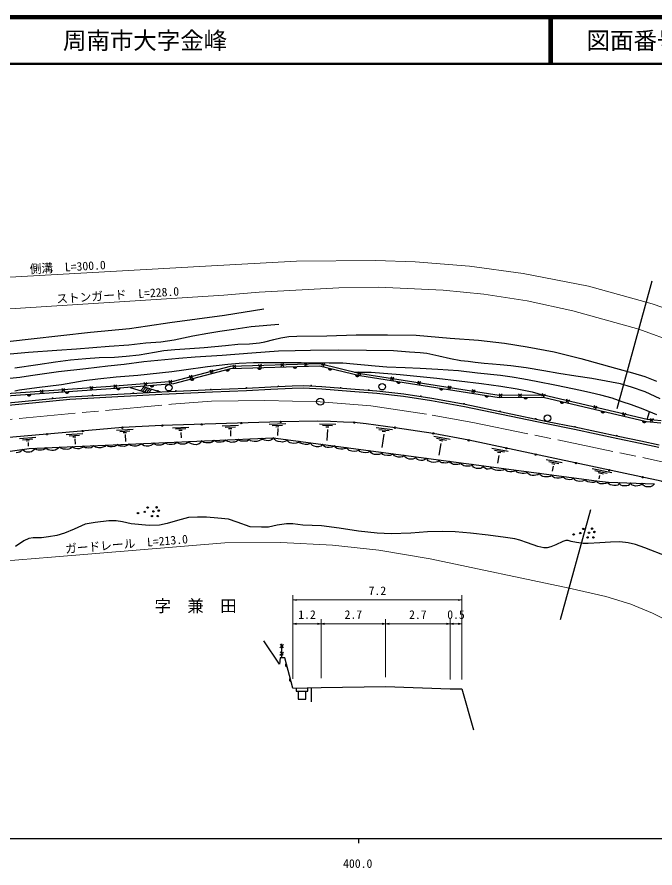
# Model space of a CAD drawing. Units: millimetres at full size, sheet at 1:1000, with parts at other scales. Extents: x 40000 to 680000, y 20000 to 380000.
# Drawn here: x 395230 to 531200, y 198715 to 380000 of the extents above; entities that cross this region are included whole.
import ezdxf
from ezdxf.enums import TextEntityAlignment as Align

# ---------------------------------------------------------------- set-up
doc = ezdxf.new("R2010")
doc.units = ezdxf.units.MM
doc.header["$LTSCALE"] = 1000
doc.linetypes.add('CHAIN', pattern=[18.5, 12, -1.5, 3.5, -1.5])
for name, color, linetype, lineweight in [('M-BGD', 7, 'Continuous', 25), ('M-BMK', 2, 'CHAIN', 13), ('M-BMK-ROW', 30, 'Continuous', 25), ('M-BMK-SRVR', 3, 'Continuous', 25), ('M-STR-HTXT', 7, 'Continuous', 13), ('M-TTL', 2, 'Continuous', 140), ('M-TTL-BAND', 7, 'Continuous', 25), ('M-TTL-LINE', 7, 'Continuous', 50)]:
    doc.layers.add(name, color=color, linetype=linetype, lineweight=lineweight)
doc.layers.add('M-BMK-HTXT', color=7, linetype='Continuous')
doc.layers.add('M-TTL-TXT', color=7, linetype='Continuous')
doc.styles.add('ＭＳ ゴシック', font='')
doc.styles.get('ＭＳ ゴシック').set_extended_font_data('MS Gothic')

# ---------------------------------------------------------------- blocks, each defined once
blk = doc.blocks.new('open_arrow')
at = {"color": 0, "linetype": 'Continuous', "lineweight": -2}
blk.add_lwpolyline([(7.5, 1.25), (0, 0), (7.5, -1.25)], dxfattribs=at)

msp = doc.modelspace()

# ---------------------------------------------------------------- hatches: boundary and pattern name
at = {"layer": 'M-BGD'}
for points in [[(440604, 304981), (439646, 304730, 0.82183)], [(447403, 305225), (446412, 305195, 0.82183)], [(454979, 305462), (453988, 305431, 0.82183)], [(462437, 304947), (461474, 305182, 0.82183)], [(433054, 303003), (432096, 302752, 0.82183)], [(468224, 303547), (467261, 303782, 0.82183)], [(424500, 301503), (423512, 301427, 0.82183)], [(443915, 300925), (444316, 300953, 0.4608), (444099, 301174, 0.4608)], [(450722, 301258), (451122, 301286, 0.4608), (450906, 301507, 0.4608)], [(457723, 301435), (458124, 301413, 0.4608), (457937, 301659, 0.4608)], [(463998, 300973), (464398, 300939, 0.4608), (464218, 301191, 0.4608)], [(477038, 302165), (476060, 302322, 0.82183)], [(398295, 299576), (397307, 299507, 0.82183)], [(406403, 300142), (405415, 300075, 0.82183)], [(411130, 299360), (411531, 299388, 0.4608), (411314, 299609, 0.4608)], [(417317, 300922), (416329, 300845, 0.82183)], [(419823, 299828), (420224, 299856, 0.4608), (420007, 300077, 0.4608)], [(425057, 300381), (425440, 300259, 0.4608), (425320, 300544, 0.4608)], [(428893, 300274), (429294, 300302, 0.4608), (429077, 300522, 0.4608)], [(436344, 300596), (436746, 300613, 0.4608), (436535, 300839, 0.4608)], [(469998, 300503), (470398, 300474, 0.4608), (470215, 300723, 0.4608)], [(481082, 299191), (481479, 299132, 0.4608), (481315, 299394, 0.4608)], [(486165, 300741), (485187, 300899, 0.82183)], [(495814, 299236), (494836, 299394, 0.82183)], [(402610, 298752), (403010, 298780, 0.4608), (402794, 299001, 0.4608)], [(490316, 297607), (490711, 297534, 0.4608), (490556, 297802, 0.4608)], [(504139, 298919), (503148, 298919, 0.82183)], [(511868, 297870), (510903, 298094, 0.82183)], [(497966, 296012), (498360, 295931, 0.4608), (498210, 296202, 0.4608)], [(520561, 295822), (519596, 296046, 0.82183)], [(505566, 294413), (505959, 294333, 0.4608), (505809, 294603, 0.4608)], [(529368, 293746), (528403, 293970, 0.82183)], [(513926, 292709), (514320, 292627, 0.4608), (514171, 292898, 0.4608)], [(522874, 290809), (523267, 290723, 0.4608), (523121, 290995, 0.4608)], [(452848, 241437), (452590, 242393, 0.82183)], [(453696, 238301), (453438, 239257, 0.82183)]]:
    msp.add_hatch(color=256, dxfattribs=at).paths.add_polyline_path(points)

# ---------------------------------------------------------------- linework, layer by layer
for p, q in [((437044, 304241), (436331, 304701)), ((436917, 304828), (436457, 304115)), ((441854, 305261), (441220, 305825)), ((441819, 305860), (441254, 305226)), ((447352, 305432), (446719, 305997)), ((447318, 306031), (446753, 305398)), ((452087, 305580), (451454, 306145)), ((452053, 306179), (451488, 305546)), ((457067, 305736), (456434, 306300)), ((457033, 306335), (456468, 305701)), ((460853, 306127), (460094, 305747)), ((460664, 305558), (460284, 306317)), ((432634, 303086), (431921, 303546)), ((432508, 303673), (432048, 302960)), ((468609, 304282), (467892, 303828)), ((468478, 303697), (468024, 304414)), ((475576, 303182), (474859, 302728)), ((475445, 302596), (474990, 303313)), ((411389, 300695), (410749, 301253)), ((411347, 301294), (410790, 300654)), ((416494, 301054), (415854, 301611)), ((416452, 301652), (415895, 301013)), ((419329, 301086), (422845, 299990)), ((422300, 301239), (421551, 300394)), ((422719, 301108), (421970, 300263)), ((422076, 301309), (425808, 300146)), ((422933, 301575), (422293, 302132)), ((422892, 302174), (422335, 301534)), ((423138, 300978), (422389, 300133)), ((428235, 302004), (427595, 302562)), ((428194, 302603), (427637, 301963)), ((481318, 302286), (480601, 301832)), ((481186, 301701), (480732, 302418)), ((487785, 301278), (487068, 300823)), ((487653, 300692), (487199, 301409)), ((400818, 299953), (400178, 300511)), ((400776, 300552), (400219, 299912)), ((405390, 300274), (404751, 300832)), ((405349, 300873), (404792, 300233)), ((423556, 300847), (422808, 300002)), ((423975, 300717), (423355, 300017)), ((492888, 300482), (492172, 300027)), ((492757, 299896), (492303, 300613)), ((498596, 299697), (497991, 299102)), ((498591, 299097), (497996, 299702)), ((502744, 299711), (502139, 299116)), ((502739, 299111), (502144, 299716)), ((507792, 299610), (507023, 299250)), ((507588, 299046), (507228, 299814)), ((512988, 298386), (512219, 298026)), ((512783, 297821), (512424, 298590)), ((518837, 297007), (518068, 296647)), ((518633, 296443), (518273, 297212)), ((524998, 295555), (524229, 295196)), ((524793, 294991), (524434, 295760)), ((529498, 294224), (530043, 295894)), ((530860, 294391), (530179, 293884)), ((530773, 293797), (530266, 294478)), ((416447, 291955), (419970, 292228)), ((417111, 291705), (419305, 291875)), ((428344, 292512), (431875, 292654)), ((428999, 292238), (431197, 292327)), ((429751, 291968), (430424, 291995)), ((438930, 292875), (442461, 293017)), ((439585, 292601), (441783, 292690)), ((440337, 292331), (441009, 292358)), ((440744, 291915), (440755, 290742)), ((448984, 293266), (452515, 293391)), ((449638, 292989), (451836, 293067)), ((450388, 292715), (451061, 292739)), ((450790, 292322), (450775, 290847)), ((459668, 293359), (463200, 293265)), ((460303, 293042), (462502, 292983)), ((461035, 292722), (461708, 292704)), ((461397, 292097), (461226, 289787)), ((471755, 292530), (475266, 292129)), ((472360, 292159), (474546, 291910)), ((395729, 290205), (399252, 290478)), ((396393, 289955), (398587, 290125)), ((405701, 291032), (409224, 291305)), ((406365, 290782), (408559, 290952)), ((407126, 290540), (407798, 290592)), ((407554, 290128), (407630, 289017)), ((417872, 291463), (418544, 291515)), ((418294, 291029), (418348, 289597)), ((430164, 291510), (430198, 290334)), ((473382, 291133), (473018, 288286)), ((473062, 291777), (473731, 291701)), ((484043, 290679), (487520, 290051)), ((484623, 290270), (486788, 289878)), ((397155, 289713), (397826, 289765)), ((397576, 289356), (397614, 288598)), ((485573, 289151), (485105, 286673)), ((485298, 289843), (485961, 289723)), ((496396, 288138), (499877, 287535)), ((496978, 287732), (499146, 287357)), ((497932, 286616), (497609, 284921)), ((497657, 287310), (498320, 287195)), ((507973, 285708), (511448, 285063)), ((508551, 285296), (510714, 284894)), ((509224, 284866), (509886, 284743)), ((509516, 284281), (509312, 283240)), ((517793, 283823), (521973, 282940)), ((518395, 283389), (521023, 282834)), ((519071, 282940), (520261, 282689)), ((519382, 282319), (519246, 281620)), ((451278, 245641), (452004, 246323)), ((451300, 246365), (451983, 245639)), ((451300, 244761), (451983, 244034)), ((451651, 243484), (451651, 246478)), ((451278, 244036), (452004, 244719)), ((457887, 237121), (457887, 234094))]:
    msp.add_line(p, q, dxfattribs=at)
for points in [[(388711, 310389), (398276, 311455), (410882, 312846), (419204, 313664), (423020, 314178), (427829, 314909), (439471, 316479), (447817, 317816)], [(392959, 308145), (397663, 308600), (403710, 308994), (407894, 309323), (414864, 309873), (419031, 310196), (422702, 310567), (425853, 310815), (428749, 311260), (432729, 312061), (435933, 312636), (438436, 313061), (441440, 313537), (445145, 314062), (451052, 314587)], [(394795, 305290), (399671, 305968), (403444, 306561), (406645, 306964), (409888, 307282), (412749, 307430), (416014, 307509), (418496, 307723), (421244, 308069), (424499, 308576), (426554, 308949), (428849, 309189), (432050, 309349), (435119, 309589), (439697, 310011), (442282, 310280), (444759, 310360), (446902, 310559), (448054, 310781), (449941, 311280), (451481, 311654), (453188, 311918), (454839, 312001), (461258, 312086), (467484, 312291), (474222, 312291), (480291, 312189), (487543, 311573), (493597, 311129), (499105, 310529), (503986, 309762), (509717, 308665), (515366, 307268), (522794, 305225), (526432, 304183), (529050, 303407), (531535, 302431)], [(532335, 298694), (529107, 300119), (526188, 301140), (523884, 301821), (521940, 302220), (517742, 302957), (514323, 303477), (510719, 304090), (507486, 304610), (503733, 305278), (500489, 305725), (498186, 305910), (496551, 306040), (494767, 306189), (492909, 306412), (491367, 306579), (489825, 306783), (487652, 307210), (485144, 307749), (482563, 308283), (481120, 308433), (478850, 308598), (475453, 308869), (469745, 308943), (463672, 309014), (457789, 308943), (454502, 308919), (450953, 308824), (445265, 308374), (438943, 307893), (433175, 307509), (429738, 307245), (422279, 306507), (418078, 305948), (414591, 305640), (409869, 305049), (404094, 304388), (398085, 303552), (395829, 303222), (392983, 302924)], [(532511, 293969), (529498, 294224), (507408, 299430), (498015, 299399), (468412, 304016), (459753, 306112), (440674, 305516), (428523, 302332), (416174, 301333), (393967, 299773), (379122, 298156), (373179, 298651), (359921, 297982), (339980, 296730), (332279, 296259)], [(532446, 293472), (529419, 293729), (507350, 298930), (497977, 298899), (468314, 303525), (459701, 305610), (440746, 305018), (428607, 301837), (416211, 300834), (394012, 299275), (379129, 297654), (373171, 298150), (359950, 297482), (340011, 296231), (332310, 295760)], [(531611, 295243), (528690, 296455), (526196, 297375), (524233, 298046), (522075, 298771), (519670, 299407), (517530, 299955), (515354, 300433), (510216, 301528), (505890, 302369), (503227, 302869), (500784, 303289), (498240, 303630), (493351, 304115), (489335, 304596), (484895, 304907), (481161, 305133), (477965, 305274), (474053, 305441), (471559, 305599), (469314, 305826), (466911, 306053), (464666, 306234), (461764, 306257), (455819, 306307), (448541, 306364), (445629, 306307), (442547, 306164), (440151, 305958), (435840, 305463), (430814, 304748), (428227, 304381), (420996, 303646), (416384, 303257), (412472, 302817), (409544, 302506), (404680, 301674), (399461, 300993), (395760, 300483), (394738, 300327)], [(467142, 304324), (470719, 304362), (476912, 303871), (484676, 303091), (494249, 301900), (498334, 301363), (501843, 300763), (504997, 300132), (507408, 299430)], [(380938, 296591), (402807, 298766), (406473, 299109), (416724, 299669), (426081, 300160), (436870, 300618), (444112, 300940), (449330, 301186), (453878, 301433), (456318, 301513), (460224, 301295), (466377, 300770), (471945, 300360), (477666, 299693), (483661, 298811), (490721, 297533), (508208, 293860), (514120, 292669), (523358, 290707), (528162, 289688), (532111, 288851)], [(380979, 296092), (402855, 298269), (406510, 298611), (416751, 299170), (426105, 299661), (436892, 300119), (444135, 300440), (449355, 300687), (453900, 300933), (456312, 301012), (460189, 300796), (466337, 300272), (471897, 299862), (477601, 299197), (483581, 298317), (490625, 297043), (508107, 293370), (514018, 292180), (523254, 290218), (528058, 289199), (532004, 288362)], [(552845, 270803), (547576, 275379), (541312, 277331), (532507, 281118), (491510, 289821), (483938, 291283), (475795, 292513), (469675, 293305), (467121, 293607), (464798, 293700), (462034, 293839), (459294, 293932), (451421, 293740), (426100, 292948), (417695, 292518), (384637, 289655), (378525, 289132), (372457, 288779), (358574, 287795), (349603, 287351), (337092, 285569), (325884, 281889), (329586, 258599)], [(359212, 285733), (373638, 285550), (380000, 285625), (397852, 288109), (449827, 290385), (518701, 281172), (521278, 280917), (531078, 280561)], [(531078, 280561), (530691, 280125), (530218, 279913), (529754, 279881), (529306, 279938), (528931, 280076), (528581, 280304), (528402, 280659), (528203, 280317), (527897, 280173), (527510, 280092), (527064, 280087), (526627, 280163), (526328, 280287), (526100, 280500), (526005, 280746), (525810, 280410), (525577, 280230), (525221, 280106), (524750, 280101), (524293, 280125), (523941, 280268), (523694, 280472), (523631, 280668), (523587, 280833), (523462, 280487), (523293, 280286), (522902, 280189), (522430, 280192), (522042, 280238), (521650, 280312), (521401, 280485), (521182, 280690), (521093, 280872), (521069, 280938), (520947, 280744), (520708, 280610), (520252, 280533), (519910, 280537), (519505, 280575), (519212, 280690), (518954, 280833), (518789, 281001), (518714, 281170), (518517, 280976), (518158, 280868), (517712, 280840), (517329, 280884), (516918, 280980), (516599, 281147), (516443, 281314), (516388, 281481), (516285, 281366), (516131, 281262), (515729, 281128), (515172, 281079), (514742, 281106), (514453, 281171), (514177, 281322), (513946, 281513), (513883, 281688), (513858, 281819), (513718, 281621), (513437, 281467), (513027, 281415), (512592, 281454), (512255, 281546), (511993, 281677), (511799, 281878), (511683, 282025), (511641, 282116), (511464, 281896), (511210, 281803), (510755, 281757), (510264, 281766), (509761, 281841), (509563, 281961), (509344, 282113), (509245, 282264), (509170, 282446), (509047, 282252), (508872, 282113), (508482, 282015), (508062, 282015), (507645, 282022), (507299, 282110), (507040, 282274), (506798, 282414), (506665, 282648), (506605, 282790), (506455, 282592), (506197, 282450), (505825, 282367), (505422, 282347), (505015, 282360), (504696, 282431), (504327, 282581), (504071, 282782), (503945, 283017), (503925, 283148), (503699, 282856), (503318, 282771), (502864, 282763), (502518, 282794), (502178, 282869), (501765, 283068), (501656, 283244), (501543, 283467), (501364, 283262), (501076, 283165), (500718, 283116), (500249, 283120), (499853, 283190), (499582, 283314), (499362, 283490), (499254, 283670), (499208, 283779), (499075, 283615), (498819, 283476), (498341, 283406), (497668, 283411), (497187, 283483), (496866, 283582), (496529, 283720), (496376, 283899), (496317, 284032), (496300, 284168), (496224, 283948), (495980, 283730), (495629, 283659), (495263, 283703), (494994, 283860), (494757, 284026), (494701, 284220), (494689, 284384), (494567, 284153), (494329, 283967), (494048, 283838), (493670, 283793), (493190, 283830), (492823, 283962), (492496, 284107), (492394, 284281), (492284, 284534), (492260, 284709), (492083, 284411), (491741, 284317), (491288, 284297), (490838, 284293), (490464, 284401), (490241, 284513), (490027, 284692), (489865, 284896), (489834, 285033), (489721, 284876), (489524, 284727), (489180, 284652), (488723, 284661), (488247, 284696), (487945, 284833), (487644, 285030), (487500, 285218), (487435, 285354), (487246, 285200), (486931, 285038), (486523, 284985), (486179, 284994), (485770, 285053), (485477, 285186), (485304, 285305), (485200, 285453), (485156, 285659), (485077, 285491), (484817, 285251), (484471, 285154), (484003, 285111), (483583, 285173), (483178, 285294), (482865, 285440), (482682, 285633), (482570, 285813), (482480, 286017), (482355, 285843), (482104, 285673), (481666, 285546), (481277, 285531), (480915, 285559), (480579, 285702), (480390, 285869), (480273, 286070), (480219, 286319), (480138, 286152), (479969, 285947), (479556, 285796), (479171, 285796), (478780, 285838), (478472, 285920), (478183, 286083), (477973, 286255), (477819, 286492), (477756, 286649), (477624, 286478), (477379, 286305), (476930, 286213), (476464, 286243), (476004, 286373), (475711, 286548), (475526, 286762), (475424, 286961), (475214, 286804), (474770, 286619), (474178, 286602), (473522, 286630), (473225, 286789), (473084, 287039), (473022, 287282), (472897, 287042), (472449, 286828), (471950, 286772), (471415, 286800), (471028, 286960), (470712, 287164), (470537, 287387), (470474, 287623), (470289, 287379), (469970, 287196), (469466, 287184), (469039, 287192), (468640, 287293), (468326, 287474), (468173, 287684), (468097, 287941), (467939, 287684), (467617, 287529), (467173, 287466), (466587, 287535), (466052, 287660), (465830, 287859), (465589, 288089), (465485, 288290), (465216, 288093), (464700, 287954), (464239, 287937), (463769, 287979), (463460, 288112), (463122, 288308), (462997, 288459), (462903, 288636), (462693, 288477), (462329, 288332), (461774, 288258), (461326, 288284), (460987, 288357), (460737, 288502), (460466, 288706), (460353, 288977), (459953, 288556), (459477, 288451), (459039, 288451), (458591, 288575), (458239, 288728), (457943, 289013), (457778, 289321), (457601, 289108), (457115, 288956), (456639, 288956), (456077, 289046), (455649, 289221), (455497, 289420), (455380, 289642), (455153, 289366), (454756, 289198), (454259, 289152), (453794, 289198), (453412, 289275), (453145, 289450), (452862, 289694), (452800, 289987), (452633, 289710), (452289, 289557), (451846, 289458), (451429, 289501), (450882, 289586), (450473, 289748), (450165, 289963), (450011, 290187), (449827, 290385), (449749, 290156), (449483, 289898), (449140, 289758), (448750, 289743), (448365, 289768), (447990, 289842), (447630, 290012), (447399, 290278), (447211, 289952), (446801, 289713), (446371, 289561), (445800, 289547), (445362, 289618), (444988, 289723), (444762, 289900), (444639, 290158), (444536, 289843), (444254, 289660), (443851, 289625), (443350, 289611), (442955, 289667), (442673, 289780), (442494, 289909), (442427, 290061), (442352, 289844), (442006, 289543), (441570, 289414), (441251, 289394), (440851, 289389), (440491, 289481), (440183, 289574), (439905, 289717), (439699, 289941), (439494, 289717), (439134, 289476), (438728, 289425), (438307, 289410), (437908, 289447), (437611, 289592), (437384, 289701), (437223, 289833), (437089, 289675), (436812, 289458), (436363, 289287), (435898, 289266), (435439, 289287), (435075, 289361), (434806, 289483), (434550, 289716), (434373, 289361), (434024, 289076), (433383, 288884), (432917, 288914), (432439, 289081), (432009, 289279), (431768, 289594), (431650, 289326), (431363, 289123), (430951, 289034), (430490, 289010), (430060, 289028), (429737, 289117), (429468, 289273), (429306, 289486), (429080, 289189), (428770, 289024), (428292, 288954), (427657, 288948), (427299, 289013), (427028, 289165), (426858, 289379), (426692, 289149), (426323, 288916), (425867, 288807), (425473, 288798), (425024, 288819), (424690, 288896), (424454, 289093), (424366, 289270), (424224, 288967), (423781, 288748), (423282, 288601), (422729, 288611), (422333, 288677), (422010, 288858), (421708, 289154), (421539, 288912), (421090, 288694), (420647, 288601), (420149, 288590), (419774, 288617), (419489, 288737), (419303, 288891), (419111, 289040), (418882, 288792), (418498, 288633), (418071, 288535), (417693, 288546), (417250, 288562), (416949, 288672), (416701, 288935), (416412, 288683), (416043, 288477), (415486, 288401), (415010, 288406), (414639, 288492), (414413, 288622), (414176, 288824), (413931, 288517), (413530, 288356), (413079, 288241), (412607, 288221), (412214, 288286), (411963, 288371), (411712, 288492), (411561, 288710), (411436, 288477), (411040, 288256), (410564, 288176), (410122, 288186), (409841, 288251), (409570, 288381), (409338, 288612), (409205, 288295), (408826, 288143), (408456, 288022), (408097, 288037), (407722, 288067), (407395, 288163), (407164, 288342), (407033, 288511), (406894, 288268), (406627, 288059), (406254, 287925), (405916, 287885), (405555, 287902), (405165, 287948), (404902, 288000), (404540, 288177), (404304, 288392), (404059, 288126), (403727, 287914), (403348, 287748), (402987, 287662), (402630, 287673), (402246, 287713), (401891, 287816), (401605, 287988), (401391, 288264), (401123, 287954), (400796, 287816), (400418, 287742), (400009, 287730), (399705, 287730), (399436, 287788), (399201, 287902), (399031, 288161), (398937, 287890), (398680, 287640), (398344, 287400), (397941, 287279), (397532, 287279), (397240, 287300), (396915, 287450), (396644, 287634), (396354, 287901), (396214, 287550), (395835, 287309), (395454, 287212), (395062, 287170)], [(533765, 265049), (529056, 266887), (527050, 267611), (525518, 268001), (523679, 268196), (521728, 268140), (519471, 267973), (516991, 267862), (515859, 267834), (514496, 268078), (513361, 268278), (512715, 268451), (512227, 268494), (511552, 268293), (510102, 267575), (509026, 267159), (508225, 266935), (507510, 266935), (506256, 267193), (504005, 267978), (502411, 268552), (501309, 268821), (499338, 269130), (495679, 269610), (491905, 270024), (488635, 270300), (485917, 270375), (482730, 270300), (479150, 270019), (474997, 269912), (471962, 270060), (468015, 270442), (463877, 271100), (460123, 271571), (456160, 271758), (453991, 272019), (452645, 272057), (450701, 271758), (448832, 271309), (447336, 271309), (444944, 271421), (442177, 272356), (440270, 272991), (438027, 273252), (435634, 273439), (433690, 273477), (431806, 273388), (429408, 272759), (427250, 272130), (425572, 271740), (423414, 271680), (419547, 272010), (417719, 272429), (416340, 272699), (414811, 272669), (411868, 272332), (409754, 271948), (407423, 270891), (405356, 270075), (403722, 269522), (401944, 269234), (400479, 269066), (398700, 269042), (397739, 268898), (396682, 268417), (394940, 267199)], [(454037, 237043), (452295, 243484), (451307, 243484), (451169, 242126), (447813, 247135)], [(454037, 237043), (460037, 237164), (473787, 237397), (487537, 236877), (490037, 236880), (492505, 228137)], [(454702, 237057), (454702, 236372), (457182, 236372), (457182, 237107)], [(455126, 236372), (455126, 234643), (456801, 234643), (456801, 236372)]]:
    msp.add_lwpolyline(points, dxfattribs=at)
for centre, radius in [((427606, 301031), 700), ((473045, 301242), 700), ((451421, 293740), 150), ((467121, 293607), 150), ((508277, 294561), 700), ((409212, 291783), 150), ((417695, 292518), 150), ((426229, 292952), 150), ((434607, 293214), 150), ((443021, 293477), 150), ((475795, 292513), 150), ((401623, 291126), 150), ((483938, 291283), 150), ((491510, 289821), 150), ((499505, 288124), 150), ((505795, 286788), 150), ((514394, 284963), 150), ((521491, 283456), 150), ((528540, 281960), 150), ((423069, 275505), 150), ((424961, 275546), 150), ((421024, 274309), 150), ((422443, 274587), 150), ((423987, 273669), 150), ((424293, 274671), 150), ((425239, 273683), 150), ((425448, 274837), 150), ((515282, 270046), 150), ((515908, 270964), 150), ((517132, 270129), 150), ((517800, 271005), 150), ((518287, 270296), 150), ((513863, 269768), 150), ((516826, 269128), 150), ((518078, 269142), 150)]:
    msp.add_circle(centre, radius, dxfattribs=at)
at = {"layer": 'M-BMK'}
msp.add_lwpolyline([(265256, 268421), (286626, 278760), (292784, 281650), (301066, 284627), (310741, 287140), (317358, 288338), (324750, 288841), (360263, 291600), (377280, 292726), (428176, 297518), (436701, 298142), (448062, 298333), (459843, 298055), (470634, 297139), (483692, 295200), (492382, 293652), (529192, 286026), (535477, 284632), (541463, 282221), (550080, 277456), (555300, 273821)], dxfattribs=at)
at = {"layer": 'M-BMK-ROW'}
for p, q in [((523108, 296584), (530610, 323794)), ((517469, 275042), (510986, 251581))]:
    msp.add_line(p, q, dxfattribs=at)
at = {"layer": 'M-BMK-SRVR'}
msp.add_circle((459843, 298055), 750, dxfattribs=at)
at = {"layer": 'M-STR-HTXT'}
for p, q in [((454037, 239043), (454037, 256814)), ((490037, 255814), (454037, 255814)), ((490037, 238880), (490037, 256814)), ((454037, 250732), (460037, 250732)), ((460037, 239164), (460037, 251732)), ((460037, 250732), (473787, 250732)), ((473787, 239397), (473787, 251732)), ((473787, 250732), (487537, 250732)), ((487537, 238877), (487537, 251732)), ((487537, 250732), (490037, 250732))]:
    msp.add_line(p, q, dxfattribs=at)
for points in [[(251485, 298185), (265628, 305016), (272156, 307714), (280825, 310996), (288972, 313591), (293310, 314865), (299483, 316413), (303831, 317504), (310971, 318832), (316290, 319700), (318363, 320034), (326475, 320803), (335553, 321256), (360707, 322725), (435382, 326935), (454791, 328010), (471637, 328148), (480078, 327869), (491675, 326908), (503081, 325390), (517036, 322635), (530567, 318880), (542201, 314931)], [(570652, 292696), (564979, 296421), (557979, 300467), (552338, 303316), (544929, 306754), (535922, 310492), (527736, 313493), (513695, 317439), (503928, 319526), (494689, 320972), (486047, 321824), (472266, 322446), (463823, 322327), (446816, 321366), (439286, 320736), (333596, 314016), (319399, 312717), (307899, 310951), (300141, 309108), (294375, 307733), (280683, 303465), (269155, 299076), (254261, 292185)], [(348775, 260324), (381606, 263200), (402555, 264963), (439497, 267988), (451470, 268079), (462476, 267463), (472320, 266414), (483257, 264602), (512911, 258319), (520702, 256583), (526044, 254937), (530678, 253033), (536147, 250241)]]:
    msp.add_lwpolyline(points, dxfattribs=at)
at = {"layer": 'M-TTL'}
msp.add_line((680000, 380000), (40000, 380000), dxfattribs=at)
at = {"layer": 'M-TTL-BAND'}
for p, q in [((40000, 205000), (579000, 205000)), ((468000, 205000), (468000, 204000))]:
    msp.add_line(p, q, dxfattribs=at)
at = {"layer": 'M-TTL-LINE'}
for p, q in [((508747, 380000), (508747, 370000)), ((509247, 380000), (509247, 370000)), ((40000, 370000), (680000, 370000))]:
    msp.add_line(p, q, dxfattribs=at)

# ---------------------------------------------------------------- block references
at = {"layer": 'M-STR-HTXT', "xscale": 100, "yscale": 100}
for p in [(454037, 255814), (454037, 250732), (460037, 250732), (473787, 250732), (487537, 250732)]:
    msp.add_blockref('open_arrow', p, dxfattribs=at)
at = {"layer": 'M-STR-HTXT', "xscale": 100, "yscale": 100, "rotation": 180}
for p in [(490037, 255814), (460037, 250732), (473787, 250732), (487537, 250732), (490037, 250732)]:
    msp.add_blockref('open_arrow', p, dxfattribs=at)

# ---------------------------------------------------------------- texts
at = {"layer": 'M-BMK-HTXT', "style": 'ＭＳ ゴシック'}
msp.add_text('字\u3000兼\u3000田', height=2566, dxfattribs=at).set_placement((424540, 252480), align=Align.BOTTOM_LEFT)
at = {"layer": 'M-STR-HTXT', "style": 'ＭＳ ゴシック'}
for s, rotation, p in [('側溝\u3000L=300.0', 3.227, (398015, 324829)), ('ストンガード\u3000L=228.0', 3.638, (403684, 318473)), ('ガードレール\u3000L=213.0', 4.681, (405619, 265214))]:
    msp.add_text(s, height=1833, rotation=rotation, dxfattribs=at).set_placement(p, align=Align.BOTTOM_LEFT)
for s, p in [('7.2', (472037, 256314)), ('1.2', (457037, 251232)), ('2.7', (466912, 251232)), ('2.7', (480662, 251232)), ('0.5', (488787, 251232))]:
    msp.add_text(s, height=1833, dxfattribs=at).set_placement(p, align=Align.BOTTOM_CENTER)
at = {"layer": 'M-TTL-BAND', "style": 'ＭＳ ゴシック'}
msp.add_text('400.0', height=1833, dxfattribs=at).set_placement((467844, 198195), align=Align.BOTTOM_CENTER)
at = {"layer": 'M-TTL-TXT', "style": 'ＭＳ ゴシック'}
msp.add_text('周南市大字金峰', height=3666, dxfattribs=at).set_placement((405024, 375000), align=Align.MIDDLE_LEFT)
msp.add_text('図面番号', height=3666, dxfattribs=at).set_placement((526622, 375000), align=Align.MIDDLE_CENTER)

doc.saveas('drawing.dxf')
